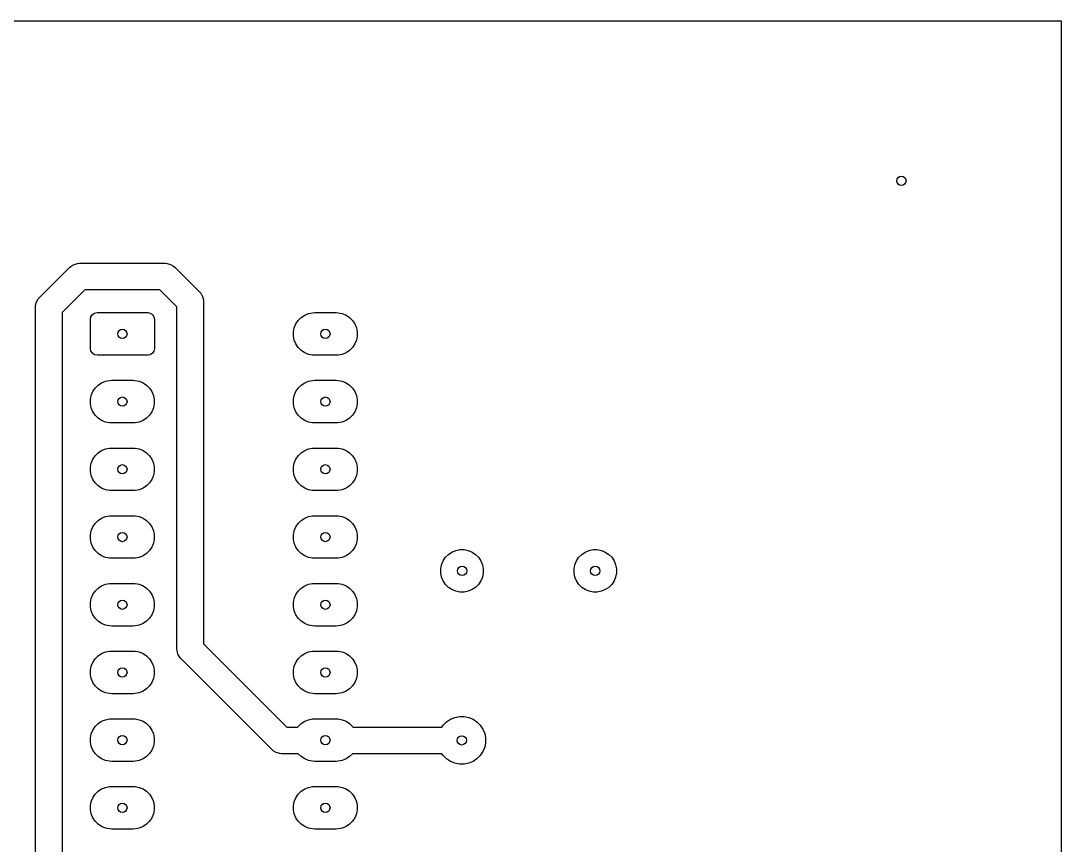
# Model space of a CAD drawing. Header units: millimetres. Extents: x 20 to 120, y -120 to -20.
# Drawn here: x 80.95 to 120, y -50.93 to -20 of the extents above; entities that cross this region are included whole.
import ezdxf

# ---------------------------------------------------------------- set-up
doc = ezdxf.new("R2010")
doc.units = ezdxf.units.MM
doc.layers.add('Edge.Cuts', color=40, linetype='CONTINUOUS', true_color=0xfabd2f)
doc.layers.add('F.Cu', color=52, linetype='CONTINUOUS', true_color=0xb8bb26)

msp = doc.modelspace()

# ---------------------------------------------------------------- linework, layer by layer
at = {"layer": 'Edge.Cuts', "linetype": 'CONTINUOUS'}
for p, q in [((20, -20), (120, -20)), ((120, -20), (120, -120))]:
    msp.add_line(p, q, dxfattribs=at)
at = {"layer": 'Edge.Cuts'}
for centre in [(114, -26), (84.76, -31.75), (92.38, -31.75), (84.76, -34.29), (92.38, -34.29), (84.76, -36.83), (92.38, -36.83), (84.76, -39.37), (92.38, -39.37), (97.51, -40.64), (102.51, -40.64), (84.76, -41.91), (92.38, -41.91), (84.76, -44.45), (92.38, -44.45), (84.76, -46.99), (92.38, -46.99), (97.5, -47), (84.76, -49.53), (92.38, -49.53)]:
    msp.add_circle(centre, 0.175, dxfattribs=at)
at = {"layer": 'F.Cu', "linetype": 'CONTINUOUS'}
for p, q in [((81.646447, -30.386777), (82.786777, -29.246447)), ((82.786777, -29.246447), (82.83594, -29.203331)), ((82.83594, -29.203331), (82.835949, -29.203323)), ((82.835949, -29.203323), (82.948988, -29.13806)), ((82.948988, -29.13806), (83.075067, -29.104277)), ((83.075067, -29.104277), (83.075082, -29.104277)), ((83.075082, -29.104277), (83.14033, -29.1)), ((83.14033, -29.1), (86.37967, -29.1)), ((86.37967, -29.1), (86.444918, -29.104277)), ((86.444918, -29.104277), (86.444933, -29.104277)), ((86.444933, -29.104277), (86.571012, -29.13806)), ((86.571012, -29.13806), (86.684051, -29.203323)), ((86.684051, -29.203323), (86.684066, -29.203338)), ((86.684066, -29.203338), (86.733223, -29.246447)), ((86.733223, -29.246447), (87.663553, -30.176776)), ((81.53806, -30.548988), (81.603323, -30.435949)), ((81.603323, -30.435949), (81.603338, -30.435933)), ((81.603338, -30.435933), (81.646447, -30.386777)), ((83.347436, -30.1), (82.5, -30.947436)), ((86.172564, -30.1), (83.347436, -30.1)), ((86.81, -30.737436), (86.172564, -30.1)), ((87.663553, -30.176776), (87.706668, -30.22594)), ((87.706668, -30.22594), (87.706677, -30.225949)), ((87.706677, -30.225949), (87.77194, -30.338988)), ((87.77194, -30.338988), (87.805723, -30.465067)), ((81.5, -30.74033), (81.504277, -30.675082)), ((81.5, -55.658454), (81.5, -30.74033)), ((81.504277, -30.675067), (81.53806, -30.548988)), ((81.504277, -30.675082), (81.504277, -30.675067)), ((86.81, -43.579441), (86.81, -30.737436)), ((87.805723, -30.465067), (87.805723, -30.465082)), ((87.805723, -30.465082), (87.81, -30.53033)), ((87.81, -30.53033), (87.81, -43.372335)), ((82.5, -30.947436), (82.5, -55.86556)), ((83.56, -31.2), (83.57903, -31.104329)), ((83.56, -32.3), (83.56, -31.2)), ((83.57903, -31.104329), (83.633223, -31.023223)), ((83.633223, -31.023223), (83.714329, -30.96903)), ((83.714329, -30.96903), (83.81, -30.95)), ((83.81, -30.95), (85.71, -30.95)), ((85.71, -30.95), (85.805671, -30.96903)), ((85.805671, -30.96903), (85.886777, -31.023223)), ((85.886777, -31.023223), (85.94097, -31.104329)), ((85.94097, -31.104329), (85.96, -31.2)), ((85.96, -31.2), (85.96, -32.3)), ((91.361592, -31.242485), (91.472485, -31.131592)), ((91.472485, -31.131592), (91.602883, -31.044463)), ((91.602883, -31.044463), (91.747772, -30.984448)), ((91.747772, -30.984448), (91.901586, -30.953852)), ((91.901586, -30.953852), (91.98, -30.95)), ((91.98, -30.95), (92.78, -30.95)), ((92.78, -30.95), (92.858414, -30.953852)), ((92.858414, -30.953852), (93.012228, -30.984448)), ((93.012228, -30.984448), (93.157117, -31.044463)), ((93.157117, -31.044463), (93.287515, -31.131592)), ((93.287515, -31.131592), (93.398408, -31.242485)), ((91.183852, -31.671586), (91.214448, -31.517772)), ((91.214448, -31.517772), (91.274463, -31.372883)), ((91.274463, -31.372883), (91.361592, -31.242485)), ((93.398408, -31.242485), (93.485537, -31.372883)), ((93.485537, -31.372883), (93.545552, -31.517772)), ((93.545552, -31.517772), (93.576148, -31.671586)), ((91.183852, -31.828414), (91.183852, -31.671586)), ((91.214448, -31.982228), (91.183852, -31.828414)), ((91.274463, -32.127117), (91.214448, -31.982228)), ((93.545552, -31.982228), (93.485537, -32.127117)), ((93.576148, -31.828414), (93.545552, -31.982228)), ((93.576148, -31.671586), (93.576148, -31.828414)), ((83.57903, -32.395671), (83.56, -32.3)), ((83.633223, -32.476777), (83.57903, -32.395671)), ((85.94097, -32.395671), (85.886777, -32.476777)), ((85.96, -32.3), (85.94097, -32.395671)), ((91.361592, -32.257515), (91.274463, -32.127117)), ((91.472485, -32.368408), (91.361592, -32.257515)), ((91.602883, -32.455537), (91.472485, -32.368408)), ((93.287515, -32.368408), (93.157117, -32.455537)), ((93.398408, -32.257515), (93.287515, -32.368408)), ((93.485537, -32.127117), (93.398408, -32.257515)), ((83.714329, -32.53097), (83.633223, -32.476777)), ((83.81, -32.55), (83.714329, -32.53097)), ((85.71, -32.55), (83.81, -32.55)), ((85.805671, -32.53097), (85.71, -32.55)), ((85.886777, -32.476777), (85.805671, -32.53097)), ((91.747772, -32.515552), (91.602883, -32.455537)), ((91.901586, -32.546148), (91.747772, -32.515552)), ((91.98, -32.55), (91.901586, -32.546148)), ((92.78, -32.55), (91.98, -32.55)), ((92.858414, -32.546148), (92.78, -32.55)), ((93.012228, -32.515552), (92.858414, -32.546148)), ((93.157117, -32.455537), (93.012228, -32.515552)), ((83.852485, -33.671592), (83.982883, -33.584463)), ((83.982883, -33.584463), (84.127772, -33.524448)), ((84.127772, -33.524448), (84.281586, -33.493852)), ((84.281586, -33.493852), (84.36, -33.49)), ((84.36, -33.49), (85.16, -33.49)), ((85.16, -33.49), (85.238414, -33.493852)), ((85.238414, -33.493852), (85.392228, -33.524448)), ((85.392228, -33.524448), (85.537117, -33.584463)), ((85.537117, -33.584463), (85.667515, -33.671592)), ((91.472485, -33.671592), (91.602883, -33.584463)), ((91.602883, -33.584463), (91.747772, -33.524448)), ((91.747772, -33.524448), (91.901586, -33.493852)), ((91.901586, -33.493852), (91.98, -33.49)), ((91.98, -33.49), (92.78, -33.49)), ((92.78, -33.49), (92.858414, -33.493852)), ((92.858414, -33.493852), (93.012228, -33.524448)), ((93.012228, -33.524448), (93.157117, -33.584463)), ((93.157117, -33.584463), (93.287515, -33.671592)), ((83.594448, -34.057772), (83.654463, -33.912883)), ((83.654463, -33.912883), (83.741592, -33.782485)), ((83.741592, -33.782485), (83.852485, -33.671592)), ((85.667515, -33.671592), (85.778408, -33.782485)), ((85.778408, -33.782485), (85.865537, -33.912883)), ((85.865537, -33.912883), (85.925552, -34.057772)), ((91.214448, -34.057772), (91.274463, -33.912883)), ((91.274463, -33.912883), (91.361592, -33.782485)), ((91.361592, -33.782485), (91.472485, -33.671592)), ((93.287515, -33.671592), (93.398408, -33.782485)), ((93.398408, -33.782485), (93.485537, -33.912883)), ((93.485537, -33.912883), (93.545552, -34.057772)), ((83.563852, -34.211586), (83.594448, -34.057772)), ((83.563852, -34.368414), (83.563852, -34.211586)), ((85.925552, -34.057772), (85.956148, -34.211586)), ((85.956148, -34.211586), (85.956148, -34.368414)), ((91.183852, -34.211586), (91.214448, -34.057772)), ((91.183852, -34.368414), (91.183852, -34.211586)), ((93.545552, -34.057772), (93.576148, -34.211586)), ((93.576148, -34.211586), (93.576148, -34.368414)), ((83.594448, -34.522228), (83.563852, -34.368414)), ((83.654463, -34.667117), (83.594448, -34.522228)), ((83.741592, -34.797515), (83.654463, -34.667117)), ((85.865537, -34.667117), (85.778408, -34.797515)), ((85.925552, -34.522228), (85.865537, -34.667117)), ((85.956148, -34.368414), (85.925552, -34.522228)), ((91.214448, -34.522228), (91.183852, -34.368414)), ((91.274463, -34.667117), (91.214448, -34.522228)), ((91.361592, -34.797515), (91.274463, -34.667117)), ((93.485537, -34.667117), (93.398408, -34.797515)), ((93.545552, -34.522228), (93.485537, -34.667117)), ((93.576148, -34.368414), (93.545552, -34.522228)), ((83.852485, -34.908408), (83.741592, -34.797515)), ((83.982883, -34.995537), (83.852485, -34.908408)), ((84.127772, -35.055552), (83.982883, -34.995537)), ((84.281586, -35.086148), (84.127772, -35.055552)), ((84.36, -35.09), (84.281586, -35.086148)), ((85.16, -35.09), (84.36, -35.09)), ((85.238414, -35.086148), (85.16, -35.09)), ((85.392228, -35.055552), (85.238414, -35.086148)), ((85.537117, -34.995537), (85.392228, -35.055552)), ((85.667515, -34.908408), (85.537117, -34.995537)), ((85.778408, -34.797515), (85.667515, -34.908408)), ((91.472485, -34.908408), (91.361592, -34.797515)), ((91.602883, -34.995537), (91.472485, -34.908408)), ((91.747772, -35.055552), (91.602883, -34.995537)), ((91.901586, -35.086148), (91.747772, -35.055552)), ((91.98, -35.09), (91.901586, -35.086148)), ((92.78, -35.09), (91.98, -35.09)), ((92.858414, -35.086148), (92.78, -35.09)), ((93.012228, -35.055552), (92.858414, -35.086148)), ((93.157117, -34.995537), (93.012228, -35.055552)), ((93.287515, -34.908408), (93.157117, -34.995537)), ((93.398408, -34.797515), (93.287515, -34.908408)), ((83.741592, -36.322485), (83.852485, -36.211592)), ((83.852485, -36.211592), (83.982883, -36.124463)), ((83.982883, -36.124463), (84.127772, -36.064448)), ((84.127772, -36.064448), (84.281586, -36.033852)), ((84.281586, -36.033852), (84.36, -36.03)), ((84.36, -36.03), (85.16, -36.03)), ((85.16, -36.03), (85.238414, -36.033852)), ((85.238414, -36.033852), (85.392228, -36.064448)), ((85.392228, -36.064448), (85.537117, -36.124463)), ((85.537117, -36.124463), (85.667515, -36.211592)), ((85.667515, -36.211592), (85.778408, -36.322485)), ((91.361592, -36.322485), (91.472485, -36.211592)), ((91.472485, -36.211592), (91.602883, -36.124463)), ((91.602883, -36.124463), (91.747772, -36.064448)), ((91.747772, -36.064448), (91.901586, -36.033852)), ((91.901586, -36.033852), (91.98, -36.03)), ((91.98, -36.03), (92.78, -36.03)), ((92.78, -36.03), (92.858414, -36.033852)), ((92.858414, -36.033852), (93.012228, -36.064448)), ((93.012228, -36.064448), (93.157117, -36.124463)), ((93.157117, -36.124463), (93.287515, -36.211592)), ((93.287515, -36.211592), (93.398408, -36.322485)), ((83.563852, -36.751586), (83.594448, -36.597772)), ((83.594448, -36.597772), (83.654463, -36.452883)), ((83.654463, -36.452883), (83.741592, -36.322485)), ((85.778408, -36.322485), (85.865537, -36.452883)), ((85.865537, -36.452883), (85.925552, -36.597772)), ((85.925552, -36.597772), (85.956148, -36.751586)), ((91.183852, -36.751586), (91.214448, -36.597772)), ((91.214448, -36.597772), (91.274463, -36.452883)), ((91.274463, -36.452883), (91.361592, -36.322485)), ((93.398408, -36.322485), (93.485537, -36.452883)), ((93.485537, -36.452883), (93.545552, -36.597772)), ((93.545552, -36.597772), (93.576148, -36.751586)), ((83.563852, -36.908414), (83.563852, -36.751586)), ((83.594448, -37.062228), (83.563852, -36.908414)), ((83.654463, -37.207117), (83.594448, -37.062228)), ((85.925552, -37.062228), (85.865537, -37.207117)), ((85.956148, -36.908414), (85.925552, -37.062228)), ((85.956148, -36.751586), (85.956148, -36.908414)), ((91.183852, -36.908414), (91.183852, -36.751586)), ((91.214448, -37.062228), (91.183852, -36.908414)), ((91.274463, -37.207117), (91.214448, -37.062228)), ((93.545552, -37.062228), (93.485537, -37.207117)), ((93.576148, -36.908414), (93.545552, -37.062228)), ((93.576148, -36.751586), (93.576148, -36.908414)), ((83.741592, -37.337515), (83.654463, -37.207117)), ((83.852485, -37.448408), (83.741592, -37.337515)), ((83.982883, -37.535537), (83.852485, -37.448408)), ((85.667515, -37.448408), (85.537117, -37.535537)), ((85.778408, -37.337515), (85.667515, -37.448408)), ((85.865537, -37.207117), (85.778408, -37.337515)), ((91.361592, -37.337515), (91.274463, -37.207117)), ((91.472485, -37.448408), (91.361592, -37.337515)), ((91.602883, -37.535537), (91.472485, -37.448408)), ((93.287515, -37.448408), (93.157117, -37.535537)), ((93.398408, -37.337515), (93.287515, -37.448408)), ((93.485537, -37.207117), (93.398408, -37.337515)), ((84.127772, -37.595552), (83.982883, -37.535537)), ((84.281586, -37.626148), (84.127772, -37.595552)), ((84.36, -37.63), (84.281586, -37.626148)), ((85.16, -37.63), (84.36, -37.63)), ((85.238414, -37.626148), (85.16, -37.63)), ((85.392228, -37.595552), (85.238414, -37.626148)), ((85.537117, -37.535537), (85.392228, -37.595552)), ((91.747772, -37.595552), (91.602883, -37.535537)), ((91.901586, -37.626148), (91.747772, -37.595552)), ((91.98, -37.63), (91.901586, -37.626148)), ((92.78, -37.63), (91.98, -37.63)), ((92.858414, -37.626148), (92.78, -37.63)), ((93.012228, -37.595552), (92.858414, -37.626148)), ((93.157117, -37.535537), (93.012228, -37.595552)), ((83.982883, -38.664463), (84.127772, -38.604448)), ((84.127772, -38.604448), (84.281586, -38.573852)), ((84.281586, -38.573852), (84.36, -38.57)), ((84.36, -38.57), (85.16, -38.57)), ((85.16, -38.57), (85.238414, -38.573852)), ((85.238414, -38.573852), (85.392228, -38.604448)), ((85.392228, -38.604448), (85.537117, -38.664463)), ((91.602883, -38.664463), (91.747772, -38.604448)), ((91.747772, -38.604448), (91.901586, -38.573852)), ((91.901586, -38.573852), (91.98, -38.57)), ((91.98, -38.57), (92.78, -38.57)), ((92.78, -38.57), (92.858414, -38.573852)), ((92.858414, -38.573852), (93.012228, -38.604448)), ((93.012228, -38.604448), (93.157117, -38.664463)), ((83.594448, -39.137772), (83.654463, -38.992883)), ((83.654463, -38.992883), (83.741592, -38.862485)), ((83.741592, -38.862485), (83.852485, -38.751592)), ((83.852485, -38.751592), (83.982883, -38.664463)), ((85.537117, -38.664463), (85.667515, -38.751592)), ((85.667515, -38.751592), (85.778408, -38.862485)), ((85.778408, -38.862485), (85.865537, -38.992883)), ((85.865537, -38.992883), (85.925552, -39.137772)), ((91.214448, -39.137772), (91.274463, -38.992883)), ((91.274463, -38.992883), (91.361592, -38.862485)), ((91.361592, -38.862485), (91.472485, -38.751592)), ((91.472485, -38.751592), (91.602883, -38.664463)), ((93.157117, -38.664463), (93.287515, -38.751592)), ((93.287515, -38.751592), (93.398408, -38.862485)), ((93.398408, -38.862485), (93.485537, -38.992883)), ((93.485537, -38.992883), (93.545552, -39.137772)), ((83.563852, -39.291586), (83.594448, -39.137772)), ((83.563852, -39.448414), (83.563852, -39.291586)), ((85.925552, -39.137772), (85.956148, -39.291586)), ((85.956148, -39.291586), (85.956148, -39.448414)), ((91.183852, -39.291586), (91.214448, -39.137772)), ((91.183852, -39.448414), (91.183852, -39.291586)), ((93.545552, -39.137772), (93.576148, -39.291586)), ((93.576148, -39.291586), (93.576148, -39.448414)), ((83.594448, -39.602228), (83.563852, -39.448414)), ((83.654463, -39.747117), (83.594448, -39.602228)), ((83.741592, -39.877515), (83.654463, -39.747117)), ((85.865537, -39.747117), (85.778408, -39.877515)), ((85.925552, -39.602228), (85.865537, -39.747117)), ((85.956148, -39.448414), (85.925552, -39.602228)), ((91.214448, -39.602228), (91.183852, -39.448414)), ((91.274463, -39.747117), (91.214448, -39.602228)), ((91.361592, -39.877515), (91.274463, -39.747117)), ((93.485537, -39.747117), (93.398408, -39.877515)), ((93.545552, -39.602228), (93.485537, -39.747117)), ((93.576148, -39.448414), (93.545552, -39.602228)), ((83.852485, -39.988408), (83.741592, -39.877515)), ((83.982883, -40.075537), (83.852485, -39.988408)), ((84.127772, -40.135552), (83.982883, -40.075537)), ((84.281586, -40.166148), (84.127772, -40.135552)), ((84.36, -40.17), (84.281586, -40.166148)), ((85.16, -40.17), (84.36, -40.17)), ((85.238414, -40.166148), (85.16, -40.17)), ((85.392228, -40.135552), (85.238414, -40.166148)), ((85.537117, -40.075537), (85.392228, -40.135552)), ((85.667515, -39.988408), (85.537117, -40.075537)), ((85.778408, -39.877515), (85.667515, -39.988408)), ((91.472485, -39.988408), (91.361592, -39.877515)), ((91.602883, -40.075537), (91.472485, -39.988408)), ((91.747772, -40.135552), (91.602883, -40.075537)), ((91.901586, -40.166148), (91.747772, -40.135552)), ((91.98, -40.17), (91.901586, -40.166148)), ((92.78, -40.17), (91.98, -40.17)), ((92.858414, -40.166148), (92.78, -40.17)), ((93.012228, -40.135552), (92.858414, -40.166148)), ((93.157117, -40.075537), (93.012228, -40.135552)), ((93.287515, -39.988408), (93.157117, -40.075537)), ((93.398408, -39.877515), (93.287515, -39.988408)), ((96.804463, -40.262883), (96.891592, -40.132485)), ((96.891592, -40.132485), (97.002485, -40.021592)), ((97.002485, -40.021592), (97.132883, -39.934463)), ((97.132883, -39.934463), (97.277772, -39.874448)), ((97.277772, -39.874448), (97.431586, -39.843852)), ((97.431586, -39.843852), (97.588414, -39.843852)), ((97.588414, -39.843852), (97.742228, -39.874448)), ((97.742228, -39.874448), (97.887117, -39.934463)), ((97.887117, -39.934463), (98.017515, -40.021592)), ((98.017515, -40.021592), (98.128408, -40.132485)), ((98.128408, -40.132485), (98.215537, -40.262883)), ((101.804463, -40.262883), (101.891592, -40.132485)), ((101.891592, -40.132485), (102.002485, -40.021592)), ((102.002485, -40.021592), (102.132883, -39.934463)), ((102.132883, -39.934463), (102.277772, -39.874448)), ((102.277772, -39.874448), (102.431586, -39.843852)), ((102.431586, -39.843852), (102.588414, -39.843852)), ((102.588414, -39.843852), (102.742228, -39.874448)), ((102.742228, -39.874448), (102.887117, -39.934463)), ((102.887117, -39.934463), (103.017515, -40.021592)), ((103.017515, -40.021592), (103.128408, -40.132485)), ((103.128408, -40.132485), (103.215537, -40.262883)), ((96.713852, -40.561586), (96.744448, -40.407772)), ((96.713852, -40.718414), (96.713852, -40.561586)), ((96.744448, -40.407772), (96.804463, -40.262883)), ((98.215537, -40.262883), (98.275552, -40.407772)), ((98.275552, -40.407772), (98.306148, -40.561586)), ((98.306148, -40.561586), (98.306148, -40.718414)), ((101.713852, -40.561586), (101.744448, -40.407772)), ((101.713852, -40.718414), (101.713852, -40.561586)), ((101.744448, -40.407772), (101.804463, -40.262883)), ((103.215537, -40.262883), (103.275552, -40.407772)), ((103.275552, -40.407772), (103.306148, -40.561586)), ((103.306148, -40.561586), (103.306148, -40.718414)), ((96.744448, -40.872228), (96.713852, -40.718414)), ((96.804463, -41.017117), (96.744448, -40.872228)), ((98.275552, -40.872228), (98.215537, -41.017117)), ((98.306148, -40.718414), (98.275552, -40.872228)), ((101.744448, -40.872228), (101.713852, -40.718414)), ((101.804463, -41.017117), (101.744448, -40.872228)), ((103.275552, -40.872228), (103.215537, -41.017117)), ((103.306148, -40.718414), (103.275552, -40.872228)), ((83.741592, -41.402485), (83.852485, -41.291592)), ((83.852485, -41.291592), (83.982883, -41.204463)), ((83.982883, -41.204463), (84.127772, -41.144448)), ((84.127772, -41.144448), (84.281586, -41.113852)), ((84.281586, -41.113852), (84.36, -41.11)), ((84.36, -41.11), (85.16, -41.11)), ((85.16, -41.11), (85.238414, -41.113852)), ((85.238414, -41.113852), (85.392228, -41.144448)), ((85.392228, -41.144448), (85.537117, -41.204463)), ((85.537117, -41.204463), (85.667515, -41.291592)), ((85.667515, -41.291592), (85.778408, -41.402485)), ((91.361592, -41.402485), (91.472485, -41.291592)), ((91.472485, -41.291592), (91.602883, -41.204463)), ((91.602883, -41.204463), (91.747772, -41.144448)), ((91.747772, -41.144448), (91.901586, -41.113852)), ((91.901586, -41.113852), (91.98, -41.11)), ((91.98, -41.11), (92.78, -41.11)), ((92.78, -41.11), (92.858414, -41.113852)), ((92.858414, -41.113852), (93.012228, -41.144448)), ((93.012228, -41.144448), (93.157117, -41.204463)), ((93.157117, -41.204463), (93.287515, -41.291592)), ((93.287515, -41.291592), (93.398408, -41.402485)), ((96.891592, -41.147515), (96.804463, -41.017117)), ((97.002485, -41.258408), (96.891592, -41.147515)), ((97.132883, -41.345537), (97.002485, -41.258408)), ((97.277772, -41.405552), (97.132883, -41.345537)), ((97.887117, -41.345537), (97.742228, -41.405552)), ((98.017515, -41.258408), (97.887117, -41.345537)), ((98.128408, -41.147515), (98.017515, -41.258408)), ((98.215537, -41.017117), (98.128408, -41.147515)), ((101.891592, -41.147515), (101.804463, -41.017117)), ((102.002485, -41.258408), (101.891592, -41.147515)), ((102.132883, -41.345537), (102.002485, -41.258408)), ((102.277772, -41.405552), (102.132883, -41.345537)), ((102.887117, -41.345537), (102.742228, -41.405552)), ((103.017515, -41.258408), (102.887117, -41.345537)), ((103.128408, -41.147515), (103.017515, -41.258408)), ((103.215537, -41.017117), (103.128408, -41.147515)), ((83.563852, -41.831586), (83.594448, -41.677772)), ((83.594448, -41.677772), (83.654463, -41.532883)), ((83.654463, -41.532883), (83.741592, -41.402485)), ((85.778408, -41.402485), (85.865537, -41.532883)), ((85.865537, -41.532883), (85.925552, -41.677772)), ((85.925552, -41.677772), (85.956148, -41.831586)), ((91.183852, -41.831586), (91.214448, -41.677772)), ((91.214448, -41.677772), (91.274463, -41.532883)), ((91.274463, -41.532883), (91.361592, -41.402485)), ((93.398408, -41.402485), (93.485537, -41.532883)), ((93.485537, -41.532883), (93.545552, -41.677772)), ((93.545552, -41.677772), (93.576148, -41.831586)), ((97.431586, -41.436148), (97.277772, -41.405552)), ((97.588414, -41.436148), (97.431586, -41.436148)), ((97.742228, -41.405552), (97.588414, -41.436148)), ((102.431586, -41.436148), (102.277772, -41.405552)), ((102.588414, -41.436148), (102.431586, -41.436148)), ((102.742228, -41.405552), (102.588414, -41.436148)), ((83.563852, -41.988414), (83.563852, -41.831586)), ((83.594448, -42.142228), (83.563852, -41.988414)), ((83.654463, -42.287117), (83.594448, -42.142228)), ((85.925552, -42.142228), (85.865537, -42.287117)), ((85.956148, -41.988414), (85.925552, -42.142228)), ((85.956148, -41.831586), (85.956148, -41.988414)), ((91.183852, -41.988414), (91.183852, -41.831586)), ((91.214448, -42.142228), (91.183852, -41.988414)), ((91.274463, -42.287117), (91.214448, -42.142228)), ((93.545552, -42.142228), (93.485537, -42.287117)), ((93.576148, -41.988414), (93.545552, -42.142228)), ((93.576148, -41.831586), (93.576148, -41.988414)), ((83.741592, -42.417515), (83.654463, -42.287117)), ((83.852485, -42.528408), (83.741592, -42.417515)), ((83.982883, -42.615537), (83.852485, -42.528408)), ((85.667515, -42.528408), (85.537117, -42.615537)), ((85.778408, -42.417515), (85.667515, -42.528408)), ((85.865537, -42.287117), (85.778408, -42.417515)), ((91.361592, -42.417515), (91.274463, -42.287117)), ((91.472485, -42.528408), (91.361592, -42.417515)), ((91.602883, -42.615537), (91.472485, -42.528408)), ((93.287515, -42.528408), (93.157117, -42.615537)), ((93.398408, -42.417515), (93.287515, -42.528408)), ((93.485537, -42.287117), (93.398408, -42.417515)), ((84.127772, -42.675552), (83.982883, -42.615537)), ((84.281586, -42.706148), (84.127772, -42.675552)), ((84.36, -42.71), (84.281586, -42.706148)), ((85.16, -42.71), (84.36, -42.71)), ((85.238414, -42.706148), (85.16, -42.71)), ((85.392228, -42.675552), (85.238414, -42.706148)), ((85.537117, -42.615537), (85.392228, -42.675552)), ((91.747772, -42.675552), (91.602883, -42.615537)), ((91.901586, -42.706148), (91.747772, -42.675552)), ((91.98, -42.71), (91.901586, -42.706148)), ((92.78, -42.71), (91.98, -42.71)), ((92.858414, -42.706148), (92.78, -42.71)), ((93.012228, -42.675552), (92.858414, -42.706148)), ((93.157117, -42.615537), (93.012228, -42.675552)), ((83.982883, -43.744463), (84.127772, -43.684448)), ((84.127772, -43.684448), (84.281586, -43.653852)), ((84.281586, -43.653852), (84.36, -43.65)), ((84.36, -43.65), (85.16, -43.65)), ((85.16, -43.65), (85.238414, -43.653852)), ((85.238414, -43.653852), (85.392228, -43.684448)), ((85.392228, -43.684448), (85.537117, -43.744463)), ((86.814277, -43.644688), (86.81, -43.579441)), ((86.814277, -43.644704), (86.814277, -43.644688)), ((86.827944, -43.695709), (86.814277, -43.644704)), ((86.84806, -43.770783), (86.827944, -43.695709)), ((87.81, -43.372335), (90.937665, -46.5)), ((91.602883, -43.744463), (91.747772, -43.684448)), ((91.747772, -43.684448), (91.901586, -43.653852)), ((91.901586, -43.653852), (91.98, -43.65)), ((91.98, -43.65), (92.78, -43.65)), ((92.78, -43.65), (92.858414, -43.653852)), ((92.858414, -43.653852), (93.012228, -43.684448)), ((93.012228, -43.684448), (93.157117, -43.744463)), ((83.594448, -44.217772), (83.654463, -44.072883)), ((83.654463, -44.072883), (83.741592, -43.942485)), ((83.741592, -43.942485), (83.852485, -43.831592)), ((83.852485, -43.831592), (83.982883, -43.744463)), ((85.537117, -43.744463), (85.667515, -43.831592)), ((85.667515, -43.831592), (85.778408, -43.942485)), ((85.778408, -43.942485), (85.865537, -44.072883)), ((85.865537, -44.072883), (85.925552, -44.217772)), ((86.913323, -43.883822), (86.84806, -43.770783)), ((86.913338, -43.883837), (86.913323, -43.883822)), ((86.956447, -43.932994), (86.913338, -43.883837)), ((90.377006, -47.353553), (86.956447, -43.932994)), ((91.214448, -44.217772), (91.274463, -44.072883)), ((91.274463, -44.072883), (91.361592, -43.942485)), ((91.361592, -43.942485), (91.472485, -43.831592)), ((91.472485, -43.831592), (91.602883, -43.744463)), ((93.157117, -43.744463), (93.287515, -43.831592)), ((93.287515, -43.831592), (93.398408, -43.942485)), ((93.398408, -43.942485), (93.485537, -44.072883)), ((93.485537, -44.072883), (93.545552, -44.217772)), ((83.563852, -44.371586), (83.594448, -44.217772)), ((83.563852, -44.528414), (83.563852, -44.371586)), ((85.925552, -44.217772), (85.956148, -44.371586)), ((85.956148, -44.371586), (85.956148, -44.528414)), ((91.183852, -44.371586), (91.214448, -44.217772)), ((91.183852, -44.528414), (91.183852, -44.371586)), ((93.545552, -44.217772), (93.576148, -44.371586)), ((93.576148, -44.371586), (93.576148, -44.528414)), ((83.594448, -44.682228), (83.563852, -44.528414)), ((83.654463, -44.827117), (83.594448, -44.682228)), ((83.741592, -44.957515), (83.654463, -44.827117)), ((85.865537, -44.827117), (85.778408, -44.957515)), ((85.925552, -44.682228), (85.865537, -44.827117)), ((85.956148, -44.528414), (85.925552, -44.682228)), ((91.214448, -44.682228), (91.183852, -44.528414)), ((91.274463, -44.827117), (91.214448, -44.682228)), ((91.361592, -44.957515), (91.274463, -44.827117)), ((93.485537, -44.827117), (93.398408, -44.957515)), ((93.545552, -44.682228), (93.485537, -44.827117)), ((93.576148, -44.528414), (93.545552, -44.682228)), ((83.852485, -45.068408), (83.741592, -44.957515)), ((83.982883, -45.155537), (83.852485, -45.068408)), ((84.127772, -45.215552), (83.982883, -45.155537)), ((84.281586, -45.246148), (84.127772, -45.215552)), ((84.36, -45.25), (84.281586, -45.246148)), ((85.16, -45.25), (84.36, -45.25)), ((85.238414, -45.246148), (85.16, -45.25)), ((85.392228, -45.215552), (85.238414, -45.246148)), ((85.537117, -45.155537), (85.392228, -45.215552)), ((85.667515, -45.068408), (85.537117, -45.155537)), ((85.778408, -44.957515), (85.667515, -45.068408)), ((91.472485, -45.068408), (91.361592, -44.957515)), ((91.602883, -45.155537), (91.472485, -45.068408)), ((91.747772, -45.215552), (91.602883, -45.155537)), ((91.901586, -45.246148), (91.747772, -45.215552)), ((91.98, -45.25), (91.901586, -45.246148)), ((92.78, -45.25), (91.98, -45.25)), ((92.858414, -45.246148), (92.78, -45.25)), ((93.012228, -45.215552), (92.858414, -45.246148)), ((93.157117, -45.155537), (93.012228, -45.215552)), ((93.287515, -45.068408), (93.157117, -45.155537)), ((93.398408, -44.957515), (93.287515, -45.068408)), ((83.741592, -46.482485), (83.852485, -46.371592)), ((83.852485, -46.371592), (83.982883, -46.284463)), ((83.982883, -46.284463), (84.127772, -46.224448)), ((84.127772, -46.224448), (84.281586, -46.193852)), ((84.281586, -46.193852), (84.36, -46.19)), ((84.36, -46.19), (85.16, -46.19)), ((85.16, -46.19), (85.238414, -46.193852)), ((85.238414, -46.193852), (85.392228, -46.224448)), ((85.392228, -46.224448), (85.537117, -46.284463)), ((85.537117, -46.284463), (85.667515, -46.371592)), ((85.667515, -46.371592), (85.778408, -46.482485)), ((91.361592, -46.482485), (91.472485, -46.371592)), ((91.472485, -46.371592), (91.602883, -46.284463)), ((91.602883, -46.284463), (91.747772, -46.224448)), ((91.747772, -46.224448), (91.901586, -46.193852)), ((91.901586, -46.193852), (91.98, -46.19)), ((91.98, -46.19), (92.78, -46.19)), ((92.78, -46.19), (92.858414, -46.193852)), ((92.858414, -46.193852), (93.012228, -46.224448)), ((93.012228, -46.224448), (93.157117, -46.284463)), ((93.157117, -46.284463), (93.287515, -46.371592)), ((93.287515, -46.371592), (93.398408, -46.482485)), ((96.756881, -46.5), (96.804291, -46.429046)), ((96.804291, -46.429046), (96.929046, -46.304291)), ((96.929046, -46.304291), (97.075743, -46.206271)), ((97.075743, -46.206271), (97.238744, -46.138754)), ((97.238744, -46.138754), (97.411785, -46.104334)), ((97.411785, -46.104334), (97.588215, -46.104334)), ((97.588215, -46.104334), (97.761256, -46.138754)), ((97.761256, -46.138754), (97.924257, -46.206271)), ((97.924257, -46.206271), (98.070954, -46.304291)), ((98.070954, -46.304291), (98.195709, -46.429046)), ((98.195709, -46.429046), (98.293729, -46.575743)), ((83.563852, -46.911586), (83.594448, -46.757772)), ((83.594448, -46.757772), (83.654463, -46.612883)), ((83.654463, -46.612883), (83.741592, -46.482485)), ((85.778408, -46.482485), (85.865537, -46.612883)), ((85.865537, -46.612883), (85.925552, -46.757772)), ((85.925552, -46.757772), (85.956148, -46.911586)), ((90.937665, -46.5), (91.349889, -46.5)), ((91.349889, -46.5), (91.361592, -46.482485)), ((93.398408, -46.482485), (93.410111, -46.5)), ((93.410111, -46.5), (96.756881, -46.5)), ((98.293729, -46.575743), (98.361246, -46.738744)), ((98.361246, -46.738744), (98.395666, -46.911785)), ((83.563852, -47.068414), (83.563852, -46.911586)), ((83.594448, -47.222228), (83.563852, -47.068414)), ((83.654463, -47.367117), (83.594448, -47.222228)), ((85.925552, -47.222228), (85.865537, -47.367117)), ((85.956148, -47.068414), (85.925552, -47.222228)), ((85.956148, -46.911586), (85.956148, -47.068414)), ((98.395666, -47.088215), (98.361246, -47.261256)), ((98.395666, -46.911785), (98.395666, -47.088215)), ((83.741592, -47.497515), (83.654463, -47.367117)), ((83.852485, -47.608408), (83.741592, -47.497515)), ((83.982883, -47.695537), (83.852485, -47.608408)), ((85.667515, -47.608408), (85.537117, -47.695537)), ((85.778408, -47.497515), (85.667515, -47.608408)), ((85.865537, -47.367117), (85.778408, -47.497515)), ((90.426162, -47.396661), (90.377006, -47.353553)), ((90.426178, -47.396677), (90.426162, -47.396661)), ((90.539217, -47.46194), (90.426178, -47.396677)), ((90.665296, -47.495723), (90.539217, -47.46194)), ((90.665311, -47.495723), (90.665296, -47.495723)), ((90.730559, -47.5), (90.665311, -47.495723)), ((91.364077, -47.5), (90.730559, -47.5)), ((91.472485, -47.608408), (91.364077, -47.5)), ((91.602883, -47.695537), (91.472485, -47.608408)), ((93.287515, -47.608408), (93.157117, -47.695537)), ((93.395923, -47.5), (93.287515, -47.608408)), ((96.756881, -47.5), (93.395923, -47.5)), ((96.804291, -47.570954), (96.756881, -47.5)), ((96.929046, -47.695709), (96.804291, -47.570954)), ((98.195709, -47.570954), (98.070954, -47.695709)), ((98.293729, -47.424257), (98.195709, -47.570954)), ((98.361246, -47.261256), (98.293729, -47.424257)), ((84.127772, -47.755552), (83.982883, -47.695537)), ((84.281586, -47.786148), (84.127772, -47.755552)), ((84.36, -47.79), (84.281586, -47.786148)), ((85.16, -47.79), (84.36, -47.79)), ((85.238414, -47.786148), (85.16, -47.79)), ((85.392228, -47.755552), (85.238414, -47.786148)), ((85.537117, -47.695537), (85.392228, -47.755552)), ((91.747772, -47.755552), (91.602883, -47.695537)), ((91.901586, -47.786148), (91.747772, -47.755552)), ((91.98, -47.79), (91.901586, -47.786148)), ((92.78, -47.79), (91.98, -47.79)), ((92.858414, -47.786148), (92.78, -47.79)), ((93.012228, -47.755552), (92.858414, -47.786148)), ((93.157117, -47.695537), (93.012228, -47.755552)), ((97.075743, -47.793729), (96.929046, -47.695709)), ((97.238744, -47.861246), (97.075743, -47.793729)), ((97.411785, -47.895666), (97.238744, -47.861246)), ((97.588215, -47.895666), (97.411785, -47.895666)), ((97.761256, -47.861246), (97.588215, -47.895666)), ((97.924257, -47.793729), (97.761256, -47.861246)), ((98.070954, -47.695709), (97.924257, -47.793729)), ((83.982883, -48.824463), (84.127772, -48.764448)), ((84.127772, -48.764448), (84.281586, -48.733852)), ((84.281586, -48.733852), (84.36, -48.73)), ((84.36, -48.73), (85.16, -48.73)), ((85.16, -48.73), (85.238414, -48.733852)), ((85.238414, -48.733852), (85.392228, -48.764448)), ((85.392228, -48.764448), (85.537117, -48.824463)), ((91.602883, -48.824463), (91.747772, -48.764448)), ((91.747772, -48.764448), (91.901586, -48.733852)), ((91.901586, -48.733852), (91.98, -48.73)), ((91.98, -48.73), (92.78, -48.73)), ((92.78, -48.73), (92.858414, -48.733852)), ((92.858414, -48.733852), (93.012228, -48.764448)), ((93.012228, -48.764448), (93.157117, -48.824463)), ((83.594448, -49.297772), (83.654463, -49.152883)), ((83.654463, -49.152883), (83.741592, -49.022485)), ((83.741592, -49.022485), (83.852485, -48.911592)), ((83.852485, -48.911592), (83.982883, -48.824463)), ((85.537117, -48.824463), (85.667515, -48.911592)), ((85.667515, -48.911592), (85.778408, -49.022485)), ((85.778408, -49.022485), (85.865537, -49.152883)), ((85.865537, -49.152883), (85.925552, -49.297772)), ((91.214448, -49.297772), (91.274463, -49.152883)), ((91.274463, -49.152883), (91.361592, -49.022485)), ((91.361592, -49.022485), (91.472485, -48.911592)), ((91.472485, -48.911592), (91.602883, -48.824463)), ((93.157117, -48.824463), (93.287515, -48.911592)), ((93.287515, -48.911592), (93.398408, -49.022485)), ((93.398408, -49.022485), (93.485537, -49.152883)), ((93.485537, -49.152883), (93.545552, -49.297772)), ((83.563852, -49.451586), (83.594448, -49.297772)), ((83.563852, -49.608414), (83.563852, -49.451586)), ((85.925552, -49.297772), (85.956148, -49.451586)), ((85.956148, -49.451586), (85.956148, -49.608414)), ((91.183852, -49.451586), (91.214448, -49.297772)), ((91.183852, -49.608414), (91.183852, -49.451586)), ((93.545552, -49.297772), (93.576148, -49.451586)), ((93.576148, -49.451586), (93.576148, -49.608414)), ((83.594448, -49.762228), (83.563852, -49.608414)), ((83.654463, -49.907117), (83.594448, -49.762228)), ((83.741592, -50.037515), (83.654463, -49.907117)), ((85.865537, -49.907117), (85.778408, -50.037515)), ((85.925552, -49.762228), (85.865537, -49.907117)), ((85.956148, -49.608414), (85.925552, -49.762228)), ((91.214448, -49.762228), (91.183852, -49.608414)), ((91.274463, -49.907117), (91.214448, -49.762228)), ((91.361592, -50.037515), (91.274463, -49.907117)), ((93.485537, -49.907117), (93.398408, -50.037515)), ((93.545552, -49.762228), (93.485537, -49.907117)), ((93.576148, -49.608414), (93.545552, -49.762228)), ((83.852485, -50.148408), (83.741592, -50.037515)), ((83.982883, -50.235537), (83.852485, -50.148408)), ((84.127772, -50.295552), (83.982883, -50.235537)), ((84.281586, -50.326148), (84.127772, -50.295552)), ((84.36, -50.33), (84.281586, -50.326148)), ((85.16, -50.33), (84.36, -50.33)), ((85.238414, -50.326148), (85.16, -50.33)), ((85.392228, -50.295552), (85.238414, -50.326148)), ((85.537117, -50.235537), (85.392228, -50.295552)), ((85.667515, -50.148408), (85.537117, -50.235537)), ((85.778408, -50.037515), (85.667515, -50.148408)), ((91.472485, -50.148408), (91.361592, -50.037515)), ((91.602883, -50.235537), (91.472485, -50.148408)), ((91.747772, -50.295552), (91.602883, -50.235537)), ((91.901586, -50.326148), (91.747772, -50.295552)), ((91.98, -50.33), (91.901586, -50.326148)), ((92.78, -50.33), (91.98, -50.33)), ((92.858414, -50.326148), (92.78, -50.33)), ((93.012228, -50.295552), (92.858414, -50.326148)), ((93.157117, -50.235537), (93.012228, -50.295552)), ((93.287515, -50.148408), (93.157117, -50.235537)), ((93.398408, -50.037515), (93.287515, -50.148408))]:
    msp.add_line(p, q, dxfattribs=at)
at = {"layer": 'F.Cu'}
for centre in [(114, -26), (114, -26), (84.76, -31.75), (84.76, -31.75), (92.38, -31.75), (92.38, -31.75), (84.76, -34.29), (84.76, -34.29), (92.38, -34.29), (92.38, -34.29), (84.76, -36.83), (84.76, -36.83), (92.38, -36.83), (92.38, -36.83), (84.76, -39.37), (84.76, -39.37), (92.38, -39.37), (92.38, -39.37), (97.51, -40.64), (97.51, -40.64), (102.51, -40.64), (102.51, -40.64), (84.76, -41.91), (84.76, -41.91), (92.38, -41.91), (92.38, -41.91), (84.76, -44.45), (84.76, -44.45), (92.38, -44.45), (92.38, -44.45), (84.76, -46.99), (84.76, -46.99), (92.38, -46.99), (92.38, -46.99), (97.5, -47), (97.5, -47), (84.76, -49.53), (84.76, -49.53), (92.38, -49.53), (92.38, -49.53)]:
    msp.add_circle(centre, 0.175, dxfattribs=at)

doc.saveas('drawing.dxf')
